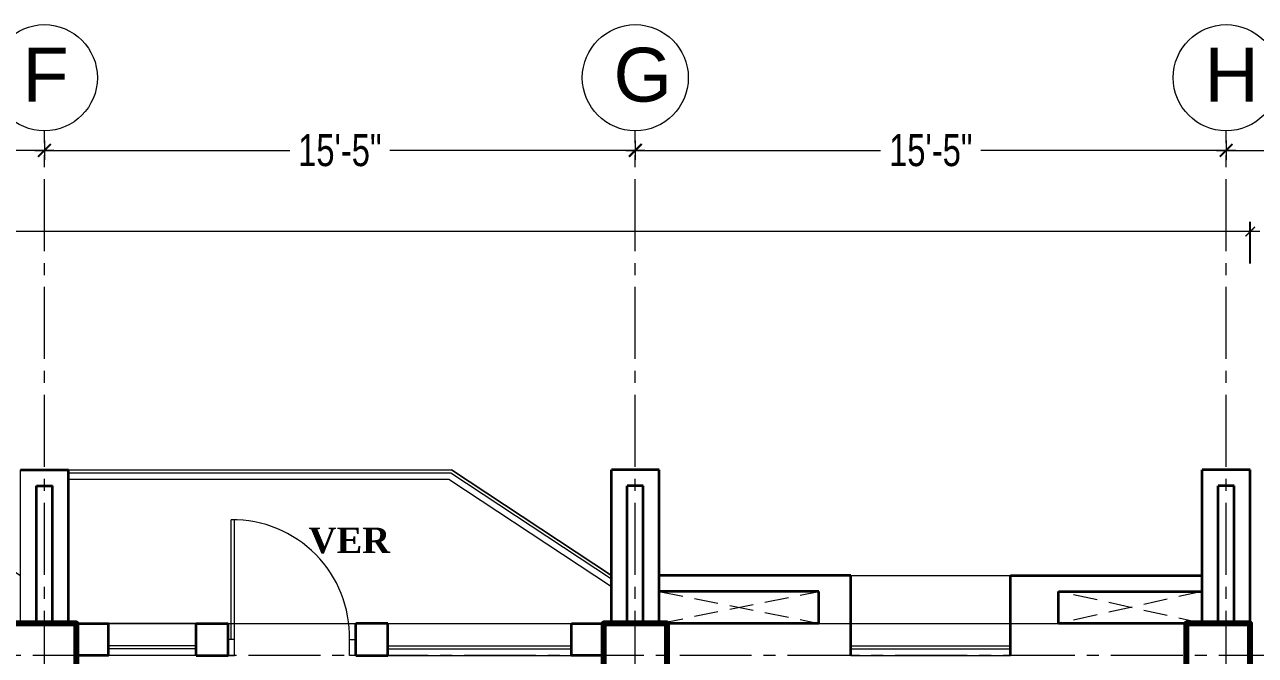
# Model space of a CAD drawing. Header units: feet. Extents: x 25261344 to 25389498, y 30010528 to 30074588.
# Drawn here: x 25360525.8 to 25360911.1, y 30072835.7 to 30073033 of the extents above; entities that cross this region are included whole.
import ezdxf

# ---------------------------------------------------------------- set-up
doc = ezdxf.new("R2010")
doc.units = ezdxf.units.FT
doc.header["$LTSCALE"] = 30
doc.header["$MEASUREMENT"] = 0
doc.header["$PDMODE"] = 32
doc.header["$PDSIZE"] = 15
for name, pattern in [('CENTER2', [1.125, 0.75, -0.125, 0.125, -0.125]), ('DASHED', [0.75, 0.5, -0.25]), ('HIDDEN', [0.375, 0.25, -0.125])]:
    doc.linetypes.add(name, pattern=pattern)
doc.layers.get('0').update_dxf_attribs({"lineweight": 5})
for name, color, linetype, lineweight in [('Column', 1, 'Continuous', 80), ('Dim-1', 7, 'Continuous', 9), ('Door', 32, 'Continuous', 5), ('GRADE BEAM', 2, 'Continuous', 20), ('grid text', 252, 'CENTER2', 9), ('line 2', 7, 'Continuous', 13), ('LINTEL', 4, 'HIDDEN', 0), ('rail', 224, 'Continuous', 9), ('TEXT', 7, 'Continuous', 18), ('WALL', 7, 'Continuous', 35), ('WIN', 142, 'Continuous', 20)]:
    doc.layers.add(name, color=color, linetype=linetype, lineweight=lineweight)
doc.styles.add('RomanS', font='swissl.ttf')
doc.styles.get("Standard").update_dxf_attribs({"font": 'timesbd.ttf'})
doc.styles.add('SWIS_LT', font='swisscl.ttf')
doc.dimstyles.new('dim-02', dxfattribs={"dimtxt": 8, "dimasz": 3, "dimexe": 3, "dimexo": 3, "dimgap": 2, "dimtad": 0, "dimdec": 0, "dimzin": 0, "dimdsep": 46, "dimlunit": 4, "dimtxsty": 'SWIS_LT', "dimblk": 'ARCHTICK', "dimcen": 2, "dimdle": 3, "dimclrd": 256, "dimclre": 256, "dimclrt": 256, "dimadec": 0, "dimazin": 0, "dimtfac": 1, "dimtdec": 0, "dimtix": 1, "dimtmove": 0, "dimatfit": 3, "dimfxl": 0, "dimfrac": 2, "dimtolj": 1, "dimtzin": 1, "dimlwd": -1, "dimarcsym": 0})

# ---------------------------------------------------------------- blocks, each defined once
blk = doc.blocks.new('FG')
at = {"layer": 'Door'}
for p, q in [((-2, -5), (-2, -42.39)), ((-1, -5), (-1, -42.39))]:
    blk.add_line(p, q, dxfattribs=at)
for points in [[(-40, 0), (-38, 0), (-38, -5), (-40, -5)], [(0, 0), (-2, 0), (-2, -5), (0, -5)]]:
    blk.add_lwpolyline(points, dxfattribs=at)
blk.add_arc((-1.44, -5.83), 36.57, 178.7054, 270.6905, dxfattribs=at)
blk = doc.blocks.new('_ArchTick')
at = {"color": 0, "linetype": 'ByBlock', "const_width": 0.15}
blk.add_lwpolyline([(-0.5, -0.5), (0.5, 0.5)], dxfattribs=at)
blk = doc.blocks.new('*D125')
for p, q in [((25360343.96, 30072993.65), (25360423.77, 30072993.65)), ((25360534.96, 30072993.65), (25360455.14, 30072993.65))]:
    blk.add_line(p, q)
at = {"lineweight": -2}
for p, q in [((25360346.96, 30072996.78), (25360346.96, 30072990.65)), ((25360531.96, 30072996.78), (25360531.96, 30072990.65))]:
    blk.add_line(p, q, dxfattribs=at)
at = {"layer": 'Defpoints', "color": 0}
for p in [(25360346.96, 30072999.78), (25360531.96, 30072999.78), (25360531.96, 30072993.65)]:
    blk.add_point(p, dxfattribs=at)
at = {"xscale": 4, "yscale": 4, "zscale": 4, "rotation": 180}
blk.add_blockref('_ArchTick', (25360346.96, 30072993.65), dxfattribs=at)
at = {"xscale": 4, "yscale": 4, "zscale": 4}
blk.add_blockref('_ArchTick', (25360531.96, 30072993.65), dxfattribs=at)
at = {"insert": (25360439.46, 30072993.65), "char_height": 10, "attachment_point": 5, "style": 'SWIS_LT'}
blk.add_mtext('\\A1;15\'-5"', dxfattribs=at)
blk = doc.blocks.new('*D126')
for p, q in [((25360528.96, 30072993.65), (25360608.77, 30072993.65)), ((25360719.96, 30072993.65), (25360640.14, 30072993.65))]:
    blk.add_line(p, q)
at = {"lineweight": -2}
for p, q in [((25360531.96, 30072996.78), (25360531.96, 30072990.65)), ((25360716.96, 30072996.78), (25360716.96, 30072990.65))]:
    blk.add_line(p, q, dxfattribs=at)
at = {"layer": 'Defpoints', "color": 0}
for p in [(25360531.96, 30072999.78), (25360716.96, 30072999.78), (25360716.96, 30072993.65)]:
    blk.add_point(p, dxfattribs=at)
at = {"xscale": 4, "yscale": 4, "zscale": 4, "rotation": 180}
blk.add_blockref('_ArchTick', (25360531.96, 30072993.65), dxfattribs=at)
at = {"xscale": 4, "yscale": 4, "zscale": 4}
blk.add_blockref('_ArchTick', (25360716.96, 30072993.65), dxfattribs=at)
at = {"insert": (25360624.46, 30072993.65), "char_height": 10, "attachment_point": 5, "style": 'SWIS_LT'}
blk.add_mtext('\\A1;15\'-5"', dxfattribs=at)
blk = doc.blocks.new('*D127')
for p, q in [((25360713.96, 30072993.65), (25360793.77, 30072993.65)), ((25360904.96, 30072993.65), (25360825.14, 30072993.65))]:
    blk.add_line(p, q)
at = {"lineweight": -2}
for p, q in [((25360716.96, 30072996.78), (25360716.96, 30072990.65)), ((25360901.96, 30072996.78), (25360901.96, 30072990.65))]:
    blk.add_line(p, q, dxfattribs=at)
at = {"layer": 'Defpoints', "color": 0}
for p in [(25360716.96, 30072999.78), (25360901.96, 30072999.78), (25360901.96, 30072993.65)]:
    blk.add_point(p, dxfattribs=at)
at = {"xscale": 4, "yscale": 4, "zscale": 4, "rotation": 180}
blk.add_blockref('_ArchTick', (25360716.96, 30072993.65), dxfattribs=at)
at = {"xscale": 4, "yscale": 4, "zscale": 4}
blk.add_blockref('_ArchTick', (25360901.96, 30072993.65), dxfattribs=at)
at = {"insert": (25360809.46, 30072993.65), "char_height": 10, "attachment_point": 5, "style": 'SWIS_LT'}
blk.add_mtext('\\A1;15\'-5"', dxfattribs=at)
blk = doc.blocks.new('*D128')
for p, q in [((25360898.96, 30072993.65), (25360965.54, 30072993.65)), ((25361048.96, 30072993.65), (25360982.37, 30072993.65))]:
    blk.add_line(p, q)
at = {"lineweight": -2}
for p, q in [((25360901.96, 30072996.78), (25360901.96, 30072990.65)), ((25361045.96, 30072996.78), (25361045.96, 30072990.65))]:
    blk.add_line(p, q, dxfattribs=at)
at = {"layer": 'Defpoints', "color": 0}
for p in [(25360901.96, 30072999.78), (25361045.96, 30072999.78), (25361045.96, 30072993.65)]:
    blk.add_point(p, dxfattribs=at)
at = {"xscale": 4, "yscale": 4, "zscale": 4, "rotation": 180}
blk.add_blockref('_ArchTick', (25360901.96, 30072993.65), dxfattribs=at)
at = {"xscale": 4, "yscale": 4, "zscale": 4}
blk.add_blockref('_ArchTick', (25361045.96, 30072993.65), dxfattribs=at)
at = {"insert": (25360973.96, 30072993.65), "char_height": 10, "attachment_point": 5, "style": 'SWIS_LT'}
blk.add_mtext("\\A1;12'", dxfattribs=at)
blk = doc.blocks.new('*D154')
at = {"layer": 'Defpoints', "color": 0}
for p in [(25360909.46, 30072968.25), (25359599.46, 30072893.7), (25360909.46, 30072835.7)]:
    blk.add_point(p, dxfattribs=at)
at = {"layer": 'Dim-1', "lineweight": -2}
for p, q in [((25359599.46, 30072958.25), (25359599.46, 30072971.25)), ((25360909.46, 30072958.25), (25360909.46, 30072971.25))]:
    blk.add_line(p, q, dxfattribs=at)
at = {"layer": 'Dim-1'}
for p, q in [((25359596.46, 30072968.25), (25360239, 30072968.25)), ((25360912.46, 30072968.25), (25360269.91, 30072968.25))]:
    blk.add_line(p, q, dxfattribs=at)
at = {"layer": 'Dim-1', "xscale": 3, "yscale": 3, "zscale": 3, "rotation": 180}
blk.add_blockref('_ArchTick', (25359599.46, 30072968.25), dxfattribs=at)
at = {"layer": 'Dim-1', "xscale": 3, "yscale": 3, "zscale": 3}
blk.add_blockref('_ArchTick', (25360909.46, 30072968.25), dxfattribs=at)
at = {"layer": 'Dim-1', "insert": (25360254.46, 30072968.25), "char_height": 8, "attachment_point": 5, "style": 'SWIS_LT'}
blk.add_mtext('\\A1;109\'-2"', dxfattribs=at)
blk = doc.blocks.new('*D155')
at = {"layer": 'Defpoints', "color": 0}
for p in [(25359784.46, 30072923.7), (25359559.57, 30072835.7), (25360909.46, 30072835.7)]:
    blk.add_point(p, dxfattribs=at)
at = {"layer": 'Dim-1', "lineweight": -2}
for p, q in [((25359569.57, 30072923.7), (25359556.57, 30072923.7)), ((25359569.57, 30072835.7), (25359556.57, 30072835.7))]:
    blk.add_line(p, q, dxfattribs=at)
at = {"layer": 'Dim-1'}
for p, q in [((25359559.57, 30072926.7), (25359559.57, 30072890.21)), ((25359559.57, 30072832.7), (25359559.57, 30072869.19))]:
    blk.add_line(p, q, dxfattribs=at)
at = {"layer": 'Dim-1', "xscale": 3, "yscale": 3, "zscale": 3}
for p, rotation in [((25359559.57, 30072923.7), 90), ((25359559.57, 30072835.7), 270)]:
    blk.add_blockref('_ArchTick', p, dxfattribs=dict(at, rotation=rotation))
at = {"layer": 'Dim-1', "insert": (25359559.57, 30072879.7), "char_height": 8, "attachment_point": 5, "rotation": 90, "style": 'SWIS_LT'}
blk.add_mtext('\\A1;7\'-4"', dxfattribs=at)
blk = doc.blocks.new('T B')
at = {"layer": 'GRADE BEAM'}
for points in [[(25353178.54, 30069446.57), (25353193.54, 30069446.57), (25353193.54, 30069398.57), (25353178.54, 30069398.57)], [(25353363.54, 30069446.57), (25353378.54, 30069446.57), (25353378.54, 30069398.57), (25353363.54, 30069398.57)], [(25353548.54, 30069446.57), (25353563.54, 30069446.57), (25353563.54, 30069398.57), (25353548.54, 30069398.57)], [(25353361.04, 30069398.57), (25353361.04, 30069383.57), (25353196.04, 30069383.57), (25353196.04, 30069398.57)], [(25353543.54, 30069398.57), (25353543.54, 30069383.57), (25353381.04, 30069383.57), (25353381.04, 30069398.57)]]:
    blk.add_lwpolyline(points, close=True, dxfattribs=at)
blk = doc.blocks.new('COL2')
at = {"layer": 'Column'}
for points in [[(1270, -25), (1290, -25), (1290, 0), (1270, 0)], [(902.5, -25), (922.5, -25), (922.5, 0), (902.5, 0)], [(1087.5, -25), (1107.5, -25), (1107.5, 0), (1087.5, 0)]]:
    blk.add_lwpolyline(points, close=True, dxfattribs=at)
at = {"layer": 'GRADE BEAM'}
blk.add_blockref('T B', (-25352273.54, -30069398.57), dxfattribs=at)
blk = doc.blocks.new('DGFGSDFG')
at = {"layer": 'grid text'}
for p, q in [((25360531.96, 30072118.41), (25360531.96, 30072999.78)), ((25360716.96, 30072118.41), (25360716.96, 30072999.78)), ((25360901.96, 30072118.41), (25360901.96, 30072999.78)), ((25361090.85, 30072835.7), (25359529.41, 30072835.7))]:
    blk.add_line(p, q, dxfattribs=at)
at = {"layer": 'grid text', "linetype": 'Continuous'}
for centre in [(25360531.96, 30073016.37), (25360716.96, 30073016.37), (25360901.96, 30073016.37)]:
    blk.add_circle(centre, 16.59, dxfattribs=at)
at = {"layer": 'grid text', "char_height": 16.842, "attachment_point": 1, "style": 'RomanS'}
for s, insert in [('{\\C256;F}', (25360525.15, 30073025.74)), ('{\\C256;G}', (25360710.15, 30073025.74)), ('{\\C256;H}', (25360895.15, 30073025.74))]:
    blk.add_mtext_dynamic_manual_height_columns(s, width=25.401, gutter_width=84.21, heights=[32.6], dxfattribs=dict(at, insert=insert))
for base, p1, p2, picture, middle in [((25360531.96, 30072993.65), (25360346.96, 30072999.78), (25360531.96, 30072999.78), '*D125', (25360439.46, 30072993.65)), ((25360716.96, 30072993.65), (25360531.96, 30072999.78), (25360716.96, 30072999.78), '*D126', (25360624.46, 30072993.65)), ((25360901.96, 30072993.65), (25360716.96, 30072999.78), (25360901.96, 30072999.78), '*D127', (25360809.46, 30072993.65)), ((25361045.96, 30072993.65), (25360901.96, 30072999.78), (25361045.96, 30072999.78), '*D128', (25360973.96, 30072993.65))]:
    dim = blk.add_linear_dim(base=base, p1=p1, p2=p2, dimstyle='dim-02', override={"dimtxt": 10, "dimtmove": 1, "dimfxl": 10})
    dim.commit()
    dim.dimension.update_dxf_attribs({"geometry": picture, "text_midpoint": middle})

msp = doc.modelspace()

# ---------------------------------------------------------------- linework, layer by layer
msp.add_lwpolyline([(25360154.46, 30072860.7), (25360154.46, 30072893.7), (25360289.46, 30072893.7), (25360339.46, 30072860.7), (25360339.46, 30072893.7), (25360474.46, 30072893.7), (25360524.46, 30072860.7), (25360524.46, 30072893.7), (25360659.46, 30072893.7), (25360709.46, 30072860.7), (25360709.46, 30072893.7), (25360724.46, 30072893.7), (25360724.46, 30072860.7), (25360893.2, 30072860.7), (25360894.46, 30072860.7), (25360894.46, 30072893.7), (25360909.46, 30072893.7), (25360909.46, 30072835.7)])
at = {"layer": 'line 2'}
for p in [(25360539.46, 30072893.7), (25360709.46, 30072860.7)]:
    msp.add_line(p, (25360659.46, 30072893.7), dxfattribs=at)
at = {"layer": 'line 2', "linetype": 'DASHED', "ltscale": 20}
msp.add_line((25360784.46, 30072860.7), (25360834.46, 30072860.7), dxfattribs=at)
at = {"layer": 'LINTEL', "color": 5}
for p, q in [((25360724.46, 30072855.7), (25360774.46, 30072845.7)), ((25360724.46, 30072845.7), (25360774.46, 30072855.7)), ((25360894.46, 30072855.7), (25360849.46, 30072845.7)), ((25360894.46, 30072845.7), (25360849.46, 30072855.7)), ((25360724.46, 30072845.7), (25360774.46, 30072845.7)), ((25360894.46, 30072845.7), (25360849.46, 30072845.7))]:
    msp.add_line(p, q, dxfattribs=at)
at = {"layer": 'rail'}
for p, q in [((25360659.16, 30072892.7), (25360539.46, 30072892.7)), ((25360658.55, 30072890.7), (25360539.46, 30072890.7)), ((25360709.46, 30072857.1), (25360658.55, 30072890.7)), ((25360709.46, 30072859.5), (25360659.16, 30072892.7))]:
    msp.add_line(p, q, dxfattribs=at)
at = {"layer": 'WALL', "ltscale": 10}
for p, q in [((25360524.46, 30072893.7), (25360539.46, 30072893.7)), ((25360539.46, 30072845.7), (25360539.46, 30072893.7)), ((25360709.46, 30072845.7), (25360709.46, 30072893.7)), ((25360724.46, 30072893.7), (25360709.46, 30072893.7)), ((25360724.46, 30072845.7), (25360724.46, 30072893.7)), ((25360894.46, 30072845.7), (25360894.46, 30072893.7)), ((25360909.46, 30072893.7), (25360894.46, 30072893.7)), ((25360909.46, 30072845.7), (25360909.46, 30072893.7)), ((25360529.46, 30072845.7), (25360529.46, 30072888.7)), ((25360529.46, 30072888.7), (25360534.46, 30072888.7)), ((25360534.46, 30072845.7), (25360534.46, 30072888.7)), ((25360714.46, 30072845.7), (25360714.46, 30072888.7)), ((25360719.46, 30072888.7), (25360714.46, 30072888.7)), ((25360719.46, 30072845.7), (25360719.46, 30072888.7)), ((25360899.46, 30072845.7), (25360899.46, 30072888.7)), ((25360904.46, 30072888.7), (25360899.46, 30072888.7)), ((25360904.46, 30072845.7), (25360904.46, 30072888.7)), ((25360784.46, 30072860.7), (25360724.46, 30072860.7)), ((25360784.46, 30072835.7), (25360784.46, 30072860.7)), ((25360834.46, 30072860.7), (25360894.46, 30072860.7)), ((25360834.46, 30072835.7), (25360834.46, 30072860.7)), ((25360774.46, 30072855.7), (25360724.46, 30072855.7)), ((25360774.46, 30072845.7), (25360774.46, 30072855.7)), ((25360849.46, 30072855.7), (25360894.46, 30072855.7)), ((25360849.46, 30072845.7), (25360849.46, 30072855.7)), ((25360894.46, 30072845.7), (25360894.46, 30072855.7)), ((25360579.46, 30072845.7), (25360589.46, 30072845.7)), ((25360629.46, 30072835.7), (25360629.46, 30072845.7)), ((25360639.46, 30072845.7), (25360629.46, 30072845.7)), ((25360639.46, 30072835.7), (25360639.46, 30072845.7)), ((25360774.46, 30072845.7), (25360724.46, 30072845.7)), ((25360894.46, 30072845.7), (25360849.46, 30072845.7)), ((25360579.46, 30072835.7), (25360589.46, 30072835.7)), ((25360629.46, 30072835.7), (25360639.46, 30072835.7))]:
    msp.add_line(p, q, dxfattribs=at)
for points in [[(25360541.96, 30072845.7), (25360551.96, 30072845.7), (25360551.96, 30072835.7), (25360541.96, 30072835.7)], [(25360696.96, 30072845.7), (25360706.96, 30072845.7), (25360706.96, 30072835.7), (25360696.96, 30072835.7)]]:
    msp.add_lwpolyline(points, close=True, dxfattribs=at)
for points in [[(25360579.46, 30072835.7), (25360579.46, 30072845.7)], [(25360589.46, 30072835.7), (25360589.46, 30072845.7)]]:
    msp.add_lwpolyline(points, dxfattribs=at)
at = {"layer": 'WIN'}
for p, q in [((25360579.46, 30072845.7), (25360549.46, 30072845.7)), ((25360639.46, 30072845.7), (25360699.46, 30072845.7)), ((25360784.46, 30072845.7), (25360834.46, 30072845.7)), ((25360579.46, 30072835.7), (25360549.46, 30072835.7)), ((25360579.46, 30072838.7), (25360551.96, 30072838.7)), ((25360579.46, 30072837.7), (25360551.96, 30072837.7)), ((25360639.46, 30072838.7), (25360696.96, 30072838.7)), ((25360639.46, 30072837.7), (25360696.96, 30072837.7)), ((25360639.46, 30072835.7), (25360699.46, 30072835.7)), ((25360784.46, 30072838.7), (25360834.46, 30072838.7)), ((25360784.46, 30072837.7), (25360834.46, 30072837.7)), ((25360784.46, 30072835.7), (25360834.46, 30072835.7))]:
    msp.add_line(p, q, dxfattribs=at)

# ---------------------------------------------------------------- block references
msp.add_blockref('DGFGSDFG', (0, 0))
at = {"layer": 'Dim-1'}
msp.add_blockref('COL2', (25359619.46, 30072845.7), dxfattribs=at)
at = {"layer": 'Door', "color": 2, "rotation": 180}
msp.add_blockref('FG', (25360589.46, 30072835.7), dxfattribs=at)

# ---------------------------------------------------------------- texts
at = {"layer": 'TEXT', "ltscale": 10, "insert": (25360614.69, 30072867.49), "char_height": 8, "width": 179.7812, "attachment_point": 7}
msp.add_mtext('VER', dxfattribs=at)

# ---------------------------------------------------------------- dimensions: what is measured, and where the dimension line sits
at = {"layer": 'Dim-1'}
dim = msp.add_linear_dim(base=(25360909.46, 30072968.25), p1=(25359599.46, 30072893.7), p2=(25360909.46, 30072835.7), dimstyle='dim-02', override={"dimtxt": 8, "dimfxl": 10}, dxfattribs=at)
dim.commit()
dim.dimension.update_dxf_attribs({"geometry": '*D154', "text_midpoint": (25360254.46, 30072968.25)})
dim = msp.add_linear_dim(base=(25359559.57, 30072835.7), p1=(25359784.46, 30072923.7), p2=(25360909.46, 30072835.7), angle=90, dimstyle='dim-02', override={"dimtxt": 8, "dimfxl": 10}, dxfattribs=at)
dim.commit()
dim.dimension.update_dxf_attribs({"geometry": '*D155', "text_midpoint": (25359559.57, 30072879.7)})

doc.saveas('drawing.dxf')
